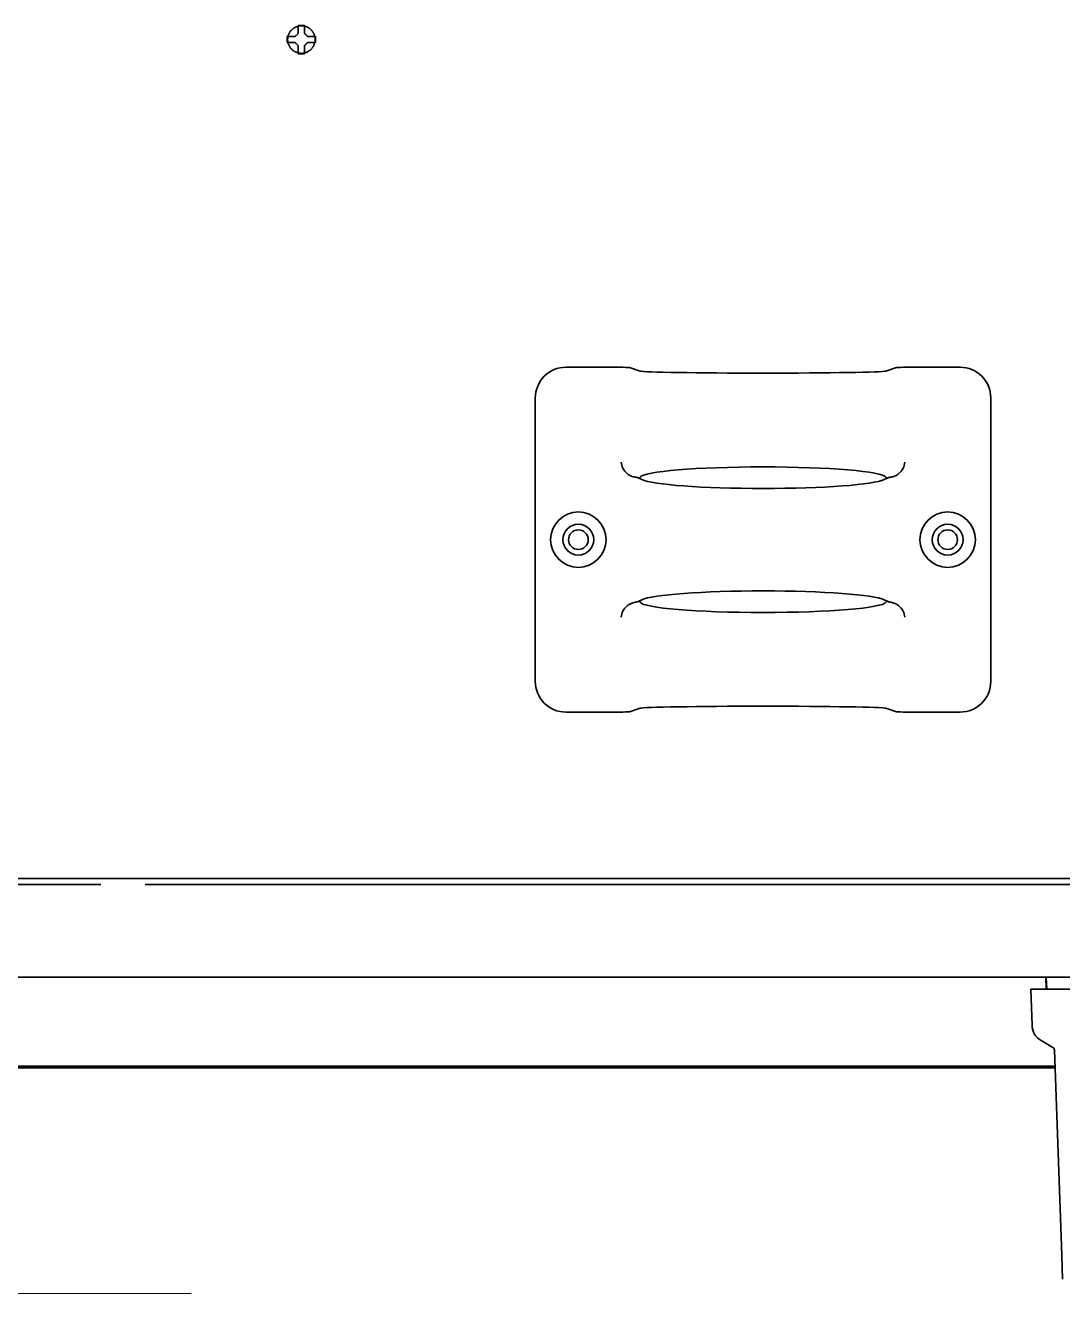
# Model space of a CAD drawing. Extents: x 5819 to 10669, y -850 to 3566.
# Drawn here: x 8683.2 to 8851.8, y 2362.1 to 2568 of the extents above; entities that cross this region are included whole.
import ezdxf

# ---------------------------------------------------------------- set-up
doc = ezdxf.new("R2010")
doc.units = 0
doc.header["$LTSCALE"] = 5
doc.layers.get('0').update_dxf_attribs({"linetype": 'CONTINUOUS', "lineweight": 0})
doc.layers.add('1', color=7, linetype='CONTINUOUS', true_color=0xffffff)

msp = doc.modelspace()

# ---------------------------------------------------------------- linework, layer by layer
at = {"color": 4}
msp.add_line((8610.17, 2362.13), (8710.17, 2362.13), dxfattribs=at)
at = {"layer": '1', "color": 7, "linetype": 'Continuous', "lineweight": 35}
for p, q in [((8725.77, 2565.73), (8725.77, 2566.23)), ((8725.77, 2565.23), (8725.77, 2565.73)), ((8730.37, 2566.23), (8730.37, 2565.73)), ((8730.37, 2565.73), (8730.37, 2565.23)), ((8777.89, 2512.53), (8771.08, 2512.53)), ((8783.1, 2511.9), (8781.38, 2512.47)), ((8824.76, 2512.47), (8823.05, 2511.9)), ((8835.07, 2512.53), (8828.26, 2512.53)), ((8766.07, 2461.52), (8766.07, 2507.53)), ((8840.07, 2461.52), (8840.07, 2507.53)), ((8782.77, 2494.59), (8783.38, 2494.28)), ((8783.1, 2494.68), (8782.98, 2494.48)), ((8822.77, 2494.28), (8823.38, 2494.59)), ((8823.05, 2494.68), (8823.16, 2494.48)), ((8782.77, 2474.47), (8783.38, 2474.77)), ((8783.1, 2474.37), (8782.98, 2474.57)), ((8822.77, 2474.77), (8823.38, 2474.47)), ((8823.05, 2474.37), (8823.16, 2474.57)), ((8777.89, 2456.53), (8771.08, 2456.53)), ((8783.1, 2457.16), (8781.38, 2456.58)), ((8824.76, 2456.58), (8823.05, 2457.16)), ((8835.07, 2456.53), (8828.26, 2456.53)), ((9231.07, 2429.53), (8668.87, 2429.53)), ((8695.47, 2428.53), (8668.87, 2428.53)), ((9061.16, 2428.53), (8702.69, 2428.53)), ((9198.07, 2413.53), (8670.92, 2413.53)), ((8849.04, 2413.53), (8849.08, 2411.53)), ((8849.18, 2411.53), (8849.07, 2413.53)), ((8846.57, 2411.53), (8848.57, 2411.53)), ((8846.57, 2411.53), (8846.78, 2405.69)), ((8848.57, 2411.53), (8906.74, 2411.53)), ((8848.27, 2403.2), (8850.17, 2402.11)), ((8850.42, 2401.69), (8851.62, 2368.32)), ((8850.54, 2399.04), (8670.92, 2399.04)), ((8850.55, 2398.78), (8670.92, 2398.78)), ((8851.62, 2368.32), (8851.75, 2364.46))]:
    msp.add_line(p, q, dxfattribs=at)
for centre, radius in [((8773.07, 2484.53), 4.5), ((8833.07, 2484.53), 4.5), ((8773.07, 2484.53), 2.5), ((8773.07, 2484.53), 1.6), ((8833.07, 2484.53), 2.5), ((8833.07, 2484.53), 1.6)]:
    msp.add_circle(centre, radius, dxfattribs=at)
for centre, radius, start, end in [((8849.77, 2405.8), 3, 182, 240), ((8849.92, 2401.67), 0.5, 2, 60)]:
    msp.add_arc(centre, radius, start, end, dxfattribs=at)
for centre, major_axis, ratio, start_param, end_param in [((8771.08, 2507.53), (4.75, -1.58), 0.998478, 1.89276, 3.462643), ((8777.89, 2512.47), (3.5, 0), 0.017455, 0.05236, 1.570796), ((8828.26, 2512.47), (3.5, 0), 0.017455, 1.570796, 3.089233), ((8835.07, 2507.53), (4.75, 1.58), 0.998478, -0.32105, 1.248833), ((8803.07, 2511.92), (20, 0), 0.017455, -3.089233, -0.05236), ((8803.07, 2494.59), (20, 0), 0.087489, 0.05236, 3.089233), ((8782.61, 2497.2), (1.29, 2.16), 0.99484, -3.269542, -3.152361), ((8781.29, 2494.56), (1.5, 0), 0.087489, 0.174533, 0.565507), ((8803.07, 2494.59), (20, 0), 0.087489, -2.96706, -0.174533), ((8824.85, 2494.56), (1.5, 0), 0.087489, 2.576086, 2.96706), ((8823.54, 2497.2), (-1.29, 2.16), 0.99484, -3.130824, -3.013643), ((8803.07, 2474.46), (20, 0), 0.087489, 0.174533, 2.96706), ((8782.61, 2471.85), (-1.29, 2.16), 0.99484, 0.010769, 0.127949), ((8781.29, 2474.49), (1.5, 0), 0.087489, -0.565507, -0.174533), ((8803.07, 2474.46), (20, 0), 0.087489, -3.089233, -0.05236), ((8824.85, 2474.49), (1.5, 0), 0.087489, -2.96706, -2.576086), ((8823.54, 2471.85), (1.29, 2.16), 0.99484, -0.127949, -0.010769), ((8771.08, 2461.53), (4.75, 1.58), 0.998478, 2.820542, 4.390425), ((8835.07, 2461.53), (4.75, -1.58), 0.998478, -1.248833, 0.32105), ((8777.89, 2456.59), (3.5, 0), 0.017455, -1.570796, -0.05236), ((8803.07, 2457.14), (20, 0), 0.017455, 0.05236, 3.089233), ((8828.26, 2456.59), (3.5, 0), 0.017455, -3.089233, -1.570796)]:
    msp.add_ellipse(centre, major_axis=major_axis, ratio=ratio, start_param=start_param, end_param=end_param, dxfattribs=at)
for points, degree, knots in [([(8728.07, 2563.48), (8728.26, 2563.48), (8728.98, 2563.67), (8729.6, 2564.07), (8730.05, 2564.66), (8730.29, 2565.36), (8730.29, 2566.1), (8730.05, 2566.8), (8729.6, 2567.38), (8728.98, 2567.79), (8728.26, 2567.97), (8727.52, 2567.91), (8726.84, 2567.61), (8726.3, 2567.11), (8725.94, 2566.46), (8725.82, 2565.73), (8725.94, 2565), (8726.3, 2564.34), (8726.84, 2563.84), (8727.52, 2563.54), (8728.07, 2563.48)], 1, [0, 0, 0.013212, 0.065837, 0.118462, 0.171086, 0.223709, 0.276336, 0.32896, 0.381584, 0.434209, 0.486833, 0.539457, 0.592083, 0.644707, 0.697332, 0.749956, 0.802581, 0.855202, 0.907829, 0.960453, 1, 1]), ([(8727.57, 2566.73), (8727.57, 2567.36), (8727.57, 2568.03)], 1, [0, 0, 0.474733, 1, 1]), ([(8728.57, 2568.03), (8728.57, 2567.45), (8728.57, 2566.73)], 1, [0, 0, 0.459329, 1, 1]), ([(8725.77, 2566.23), (8726.35, 2566.23), (8727.07, 2566.23)], 1, [0, 0, 0.459321, 1, 1]), ([(8729.07, 2566.23), (8729.71, 2566.23), (8730.37, 2566.23)], 1, [0, 0, 0.474729, 1, 1]), ([(8727.07, 2565.23), (8726.44, 2565.23), (8725.77, 2565.23)], 1, [0, 0, 0.474739, 1, 1]), ([(8727.57, 2563.43), (8727.57, 2564), (8727.57, 2564.73)], 1, [0, 0, 0.45933, 1, 1]), ([(8728.57, 2564.73), (8728.57, 2564.09), (8728.57, 2563.43)], 1, [0, 0, 0.474734, 1, 1]), ([(8730.37, 2565.23), (8729.8, 2565.23), (8729.07, 2565.23)], 1, [0, 0, 0.459331, 1, 1]), ([(8780.05, 2497.11), (8780.07, 2496.77), (8780.26, 2496.04), (8780.75, 2495.47), (8781.05, 2495.23)], 3, [0, 0, 0, 0, 0.472403, 1, 1, 1, 1]), ([(8825.09, 2495.23), (8825.39, 2495.47), (8825.88, 2496.04), (8826.08, 2496.77), (8826.09, 2497.11)], 3, [0, 0, 0, 0, 0.527598, 1, 1, 1, 1]), ([(8782.56, 2494.63), (8782.37, 2494.66), (8781.93, 2494.74), (8781.51, 2494.93), (8781.29, 2495.06)], 3, [0, 0, 0, 0, 0.432061, 1, 1, 1, 1]), ([(8824.85, 2495.06), (8824.64, 2494.93), (8824.22, 2494.74), (8823.78, 2494.66), (8823.59, 2494.63)], 3, [0, 0, 0, 0, 0.567938, 1, 1, 1, 1]), ([(8781.05, 2473.82), (8780.75, 2473.59), (8780.26, 2473.01), (8780.07, 2472.29), (8780.05, 2471.94)], 3, [0, 0, 0, 0, 0.527598, 1, 1, 1, 1]), ([(8781.29, 2473.99), (8781.51, 2474.12), (8781.93, 2474.31), (8782.37, 2474.39), (8782.56, 2474.42)], 3, [0, 0, 0, 0, 0.567939, 1, 1, 1, 1]), ([(8823.59, 2474.42), (8823.78, 2474.39), (8824.22, 2474.31), (8824.64, 2474.12), (8824.85, 2473.99)], 3, [0, 0, 0, 0, 0.432061, 1, 1, 1, 1]), ([(8826.09, 2471.94), (8826.08, 2472.29), (8825.88, 2473.01), (8825.39, 2473.59), (8825.09, 2473.82)], 3, [0, 0, 0, 0, 0.472403, 1, 1, 1, 1])]:
    msp.add_open_spline(points, degree=degree, knots=knots, dxfattribs=at)
for points in [[(8727.57, 2568.03), (8728.57, 2568.03)], [(8727.07, 2566.23), (8727.57, 2566.73)], [(8728.57, 2566.73), (8729.07, 2566.23)], [(8727.57, 2564.73), (8727.07, 2565.23)], [(8729.07, 2565.23), (8728.57, 2564.73)], [(8728.57, 2563.43), (8727.57, 2563.43)]]:
    msp.add_open_spline(points, degree=1, dxfattribs=at)

doc.saveas('drawing.dxf')
